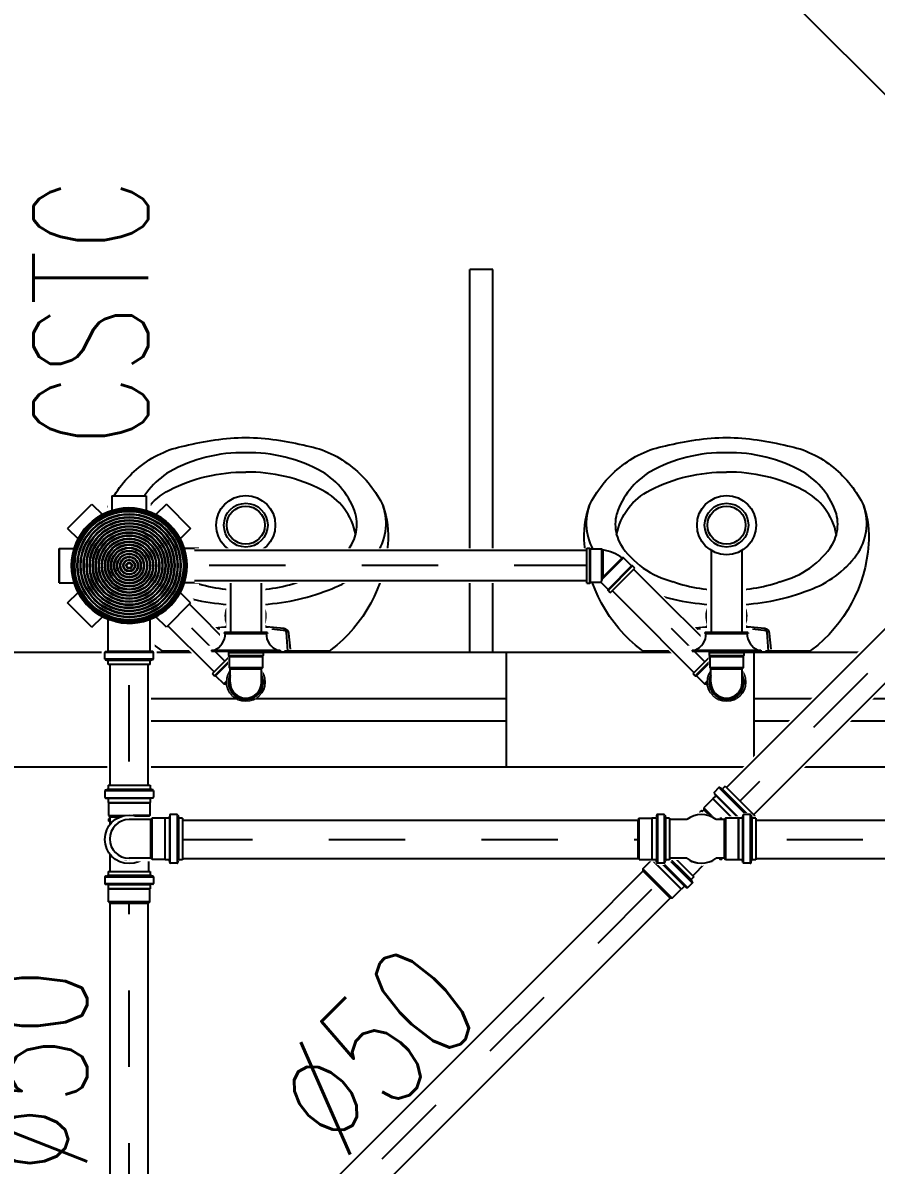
# Model space of a CAD drawing. Header units: inches. Extents: x 542787 to 543192, y 9574025 to 9574373.
# Drawn here: x 543043.06 to 543044.178, y 9574105.033 to 9574106.53 of the extents above; entities that cross this region are included whole.
import ezdxf
from ezdxf.enums import TextEntityAlignment as Align

# ---------------------------------------------------------------- set-up
doc = ezdxf.new("R2010")
doc.units = ezdxf.units.IN
doc.header["$MEASUREMENT"] = 0
doc.linetypes.add('DASHDOT', pattern=[1, 0.5, -0.25, 0, -0.25])
doc.linetypes.add('HIDDEN2', pattern=[4.7625, 3.175, -1.5875])
for name, color, linetype in [('EIXO', 8, 'Continuous'), ('I-ARQ', 8, 'Continuous'), ('I-ESGOTO', 6, 'Continuous'), ('I-NORMO_INST', 4, 'Continuous'), ('TIGRECAD', 6, 'Continuous'), ('TINTERNO', 8, 'Continuous')]:
    doc.layers.add(name, color=color, linetype=linetype)
doc.styles.add('125', font='ROMANS.SHX', dxfattribs={"width": 0.7, "height": 0.25})
doc.styles.add('25', font='ROMANS.SHX', dxfattribs={"width": 0.7, "height": 0.05})

# ---------------------------------------------------------------- blocks, each defined once
blk = doc.blocks.new('*U239')
at = {"color": 2}
blk.add_wipeout([(0.0161, -0.0161), (-0.1247, -0.1569), (-0.1569, -0.1247), (-0.0161, 0.0161)], dxfattribs=at)
for p, q in [((-0.0141, 0.0141), (-0.1549, -0.1267)), ((0.0141, -0.0141), (-0.1267, -0.1549))]:
    blk.add_line(p, q)
at = {"layer": 'EIXO', "linetype": 'DASHDOT', "ltscale": 0.01}
blk.add_line((0, 0), (-0.1408, -0.1408), dxfattribs=at)
blk = doc.blocks.new('*U170')
at = {"color": 2}
blk.add_wipeout([(0, -0.0285), (-4.4131, -0.0285), (-4.4131, 0.0285), (0, 0.0285)], dxfattribs=at)
for p, q in [((0, 0.025), (-4.4131, 0.025)), ((0, -0.025), (-4.4131, -0.025))]:
    blk.add_line(p, q)
at = {"layer": 'EIXO', "linetype": 'DASHDOT', "ltscale": 0.01}
blk.add_line((0, 0), (-4.4131, 0), dxfattribs=at)
blk = doc.blocks.new('*U227')
at = {"color": 2}
blk.add_wipeout([(0.0201, 0.0201), (1.0954, -1.0551), (1.0551, -1.0954), (-0.0201, -0.0201)], dxfattribs=at)
for p, q in [((0.0177, 0.0177), (1.0929, -1.0576)), ((-0.0177, -0.0177), (1.0576, -1.0929))]:
    blk.add_line(p, q)
at = {"layer": 'EIXO', "linetype": 'DASHDOT', "ltscale": 0.01}
blk.add_line((0, 0), (1.0752, -1.0752), dxfattribs=at)
blk = doc.blocks.new('*U104')
at = {"color": 2}
blk.add_wipeout([(-0.0285, 0), (-0.0285, 1.1822), (0.0285, 1.1822), (0.0285, 0)], dxfattribs=at)
for p, q in [((-0.025, 0), (-0.025, 1.1822)), ((0.025, 0), (0.025, 1.1822))]:
    blk.add_line(p, q)
at = {"layer": 'EIXO', "linetype": 'DASHDOT', "ltscale": 0.01}
blk.add_line((0, 0), (0, 1.1822), dxfattribs=at)
blk = doc.blocks.new('*U228')
at = {"color": 2}
blk.add_wipeout([(0.0161, -0.0161), (-0.1038, -0.136), (-0.136, -0.1038), (-0.0161, 0.0161)], dxfattribs=at)
for p, q in [((-0.0141, 0.0141), (-0.134, -0.1057)), ((0.0141, -0.0141), (-0.1057, -0.134))]:
    blk.add_line(p, q)
at = {"layer": 'EIXO', "linetype": 'DASHDOT', "ltscale": 0.01}
blk.add_line((0, 0), (-0.1199, -0.1199), dxfattribs=at)
blk = doc.blocks.new('*U74')
at = {"color": 2}
blk.add_wipeout([(-0.0036, 0.0278), (-0.0036, 0.0295), (0.007, 0.0401), (0.007, 0.0415), (0.0103, 0.0448), (0.0448, 0.0103), (0.0415, 0.007), (0.0401, 0.007), (0.0295, -0.0036), (0.0278, -0.0036), (0.0228, -0.0085), (0.0203, -0.0135), (0.0127, -0.0208), (0.0019, -0.0243), (-0.0059, -0.0237), (-0.0141, -0.0199), (-0.0191, -0.0152), (-0.0228, -0.0086), (-0.0244, -0.0002), (-0.0238, 0.0052), (-0.0203, 0.0135), (-0.0156, 0.0187), (-0.0085, 0.0228)], dxfattribs=at)
for p, q in [((0.0086, 0.0395), (-0.002, 0.0288)), ((0.0115, 0.0437), (0.0086, 0.0409)), ((0.0086, 0.0409), (0.0086, 0.0395)), ((0.0086, 0.0409), (0.0409, 0.0086)), ((0.0115, 0.0437), (0.0437, 0.0115)), ((-0.0077, 0.0215), (-0.002, 0.0272)), ((0.0045, 0.0223), (-0.002, 0.0288)), ((-0.002, 0.0288), (-0.002, 0.0271)), ((-0.002, 0.0271), (0.0025, 0.0227)), ((0.0223, 0.0045), (0.0288, -0.002)), ((0.0271, -0.002), (0.0227, 0.0025)), ((0.0395, 0.0086), (0.0288, -0.002)), ((0.0409, 0.0086), (0.0395, 0.0086)), ((0.0437, 0.0115), (0.0409, 0.0086)), ((0.0215, -0.0077), (0.0272, -0.002)), ((0.0288, -0.002), (0.0271, -0.002))]:
    blk.add_line(p, q)
for radius in [0.0228, 0.02]:
    blk.add_circle((0, 0), radius)
at = {"layer": 'TINTERNO'}
blk.add_line((0.0086, 0.0395), (0.0395, 0.0086), dxfattribs=at)
blk.add_circle((0, 0), 0.0188, dxfattribs=at)
blk = doc.blocks.new('tcr150p')
at = {"layer": 'TINTERNO'}
for p, q in [((-4, -75.4), (-4, -72.5)), ((4, -72.5), (-4, -72.5)), ((4, -75.4), (4, -72.5))]:
    blk.add_line(p, q, dxfattribs=at)
for radius in [71.9, 71.1, 67.9, 67.1, 63.9, 63.1, 59.9, 59.1, 55.9, 55.1, 51.9, 51.1, 47.9, 47.1, 43.9, 43.1, 39.9, 39.1, 35.9, 35.1, 31.9, 31.1, 27.9, 27.1, 23.9, 23.1, 19.9, 19.1, 15.9, 15.1, 11.9, 11.1, 7.9, 7.1, 3.9, 3.1]:
    blk.add_circle((0, 0), radius, dxfattribs=at)
blk.add_arc((0, 0), 75.5, 273.037, 266.963, dxfattribs=at)
blk = doc.blocks.new('*U103')
at = {"color": 1, "style": '25'}
for tag, flags, p in [('MARCA', 1, (0, -0.1877)), ('QUANT.', 3, (0, -0.2718))]:
    blk.add_attdef(tag, text='', height=0.05, dxfattribs=dict(at, flags=flags)).set_placement(p, align=Align.CENTER)
at = {"color": 2}
blk.add_wipeout([(0.0847, 0.0447), (0.0739, 0.0339), (0.0762, 0.0283), (0.0915, 0.0283), (0.0915, -0.0283), (0.0762, -0.0283), (0.0739, -0.0339), (0.0847, -0.0447), (0.0447, -0.0847), (0.0339, -0.0739), (0.0283, -0.0762), (0.0283, -0.0915), (-0.0283, -0.0915), (-0.0283, -0.0762), (-0.0339, -0.0739), (-0.0447, -0.0847), (-0.0847, -0.0447), (-0.0739, -0.0339), (-0.0742, -0.0332), (-0.1093, -0.0332), (-0.1122, -0.0359), (-0.1295, -0.0359), (-0.1295, 0.0361), (-0.1122, 0.0361), (-0.1093, 0.0332), (-0.0742, 0.0332), (-0.0739, 0.0339), (-0.0847, 0.0447), (-0.0447, 0.0847), (-0.0339, 0.0739), (-0.0283, 0.0762), (-0.0283, 0.0915), (0.0283, 0.0915), (0.0283, 0.0762), (0.0339, 0.0739), (0.0447, 0.0847)], dxfattribs=at)
blk.add_wipeout([(0.0847, 0.0447), (0.0739, 0.0339), (0.0762, 0.0283), (0.0915, 0.0283), (0.0915, -0.0283), (0.0762, -0.0283), (0.0739, -0.0339), (0.0847, -0.0447), (0.0447, -0.0847), (0.0339, -0.0739), (0.0283, -0.0762), (0.0283, -0.0915), (-0.0283, -0.0915), (-0.0283, -0.0762), (-0.0339, -0.0739), (-0.0447, -0.0847), (-0.0847, -0.0447), (-0.0739, -0.0339), (-0.0742, -0.0332), (-0.1093, -0.0332), (-0.1122, -0.0359), (-0.1295, -0.0359), (-0.1295, 0.0361), (-0.1122, 0.0361), (-0.1093, 0.0332), (-0.0742, 0.0332), (-0.0739, 0.0339), (-0.0847, 0.0447), (-0.0447, 0.0847), (-0.0339, 0.0739), (-0.0283, 0.0762), (-0.0283, 0.0915), (0.0283, 0.0915), (0.0283, 0.0762), (0.0339, 0.0739), (0.0447, 0.0847)], dxfattribs=at)
for p, q in [((-0.0225, 0.0916), (-0.0225, 0.0722)), ((-0.0225, 0.0916), (0.0225, 0.0916)), ((0.0225, 0.0916), (0.0225, 0.0722)), ((-0.0806, 0.0489), (-0.0488, 0.0807)), ((-0.0488, 0.0807), (-0.0351, 0.067)), ((0.0488, 0.0807), (0.0351, 0.067)), ((0.0488, 0.0807), (0.0806, 0.0489)), ((-0.0806, 0.0489), (-0.0669, 0.0351)), ((0.0806, 0.0489), (0.0669, 0.0351)), ((-0.1234, 0.0312), (-0.1242, 0.0282)), ((-0.1224, 0.0319), (-0.1137, 0.0319)), ((-0.1224, -0.0307), (-0.1224, 0.0309)), ((-0.1137, -0.0307), (-0.1137, 0.0309)), ((-0.1127, 0.031), (-0.1124, 0.0284)), ((-0.1295, -0.0273), (-0.1295, 0.0274)), ((-0.1295, 0.0274), (-0.1251, 0.0274)), ((-0.1114, 0.0274), (-0.0704, 0.0274)), ((0.0915, 0.0226), (0.0721, 0.0226)), ((0.0915, 0.0226), (0.0915, -0.0224)), ((-0.1295, -0.0273), (-0.1251, -0.0273)), ((-0.1234, -0.031), (-0.1242, -0.028)), ((-0.1127, -0.0308), (-0.1124, -0.0282)), ((-0.1114, -0.0273), (-0.0704, -0.0273)), ((0.0915, -0.0224), (0.0721, -0.0224)), ((-0.1224, -0.0317), (-0.1137, -0.0317)), ((-0.0806, -0.0487), (-0.0669, -0.035)), ((0.0806, -0.0487), (0.0669, -0.035)), ((-0.0488, -0.0805), (-0.0806, -0.0487)), ((0.0806, -0.0487), (0.0488, -0.0805)), ((-0.0488, -0.0805), (-0.0351, -0.0668)), ((-0.0225, -0.0914), (-0.0225, -0.072)), ((0.0225, -0.0914), (0.0225, -0.072)), ((0.0488, -0.0805), (0.0351, -0.0668)), ((0.0225, -0.0914), (-0.0225, -0.0914))]:
    blk.add_line(p, q)
at = {"color": 8}
for p, q in [((-0.1244, -0.0273), (-0.1244, 0.0274)), ((-0.1124, -0.0273), (-0.1124, 0.0274))]:
    blk.add_line(p, q, dxfattribs=at)
blk.add_circle((0, 0.0001), 0.0755)
blk.add_circle((0, 0.0001), 0.0735, dxfattribs=at)
for centre, start, end in [((-0.1224, 0.0309), 90, 165), ((-0.1137, 0.0309), 5, 90), ((-0.1251, 0.0284), 270, 345), ((-0.1114, 0.0284), 185, 270), ((-0.1251, -0.0283), 15, 90), ((-0.1114, -0.0283), 90, 175), ((-0.1224, -0.0307), 195, 270), ((-0.1137, -0.0307), 270, 355)]:
    blk.add_arc(centre, 0.001, start, end)
at = {"layer": 'TIGRECAD', "xscale": 0.001000000000382442, "yscale": 0.001000000000382442, "zscale": 0.001000000000382442, "rotation": 253.3081650747468}
blk.add_blockref('tcr150p', (0, 0.0001), dxfattribs=at)
at = {"color": 1, "style": '25', "flags": 1}
blk.add_attdef('DESCRICAO', text='', height=0.05, dxfattribs=at).set_placement((0, -0.1085), align=Align.CENTER)
blk = doc.blocks.new('*U69')
at = {"color": 2}
blk.add_wipeout([(0.0026, 0.0263), (0.0167, 0.0222), (0.0266, 0.0115), (0.0291, -0.0016), (0.0243, -0.0154), (0.0138, -0.0241), (0.0026, -0.0262), (-0.0119, -0.0222), (-0.022, -0.0097), (-0.0237, 0.0006), (-0.0204, 0.0115), (-0.0115, 0.0225)], dxfattribs=at)
blk.add_circle((0.0027, 0), 0.025)
at = {"color": 8, "ltscale": 0.01}
blk.add_circle((0.0027, 0), 0.0233, dxfattribs=at)
for centre, start, end in [((0.0027, 0.0125), 132.0789, 270), ((0.0027, -0.0125), 312.0789, 90)]:
    blk.add_arc(centre, 0.0125, start, end, dxfattribs=at)
blk = doc.blocks.new('*U68')
at = {"color": 2}
blk.add_wipeout([(0.0171, 0.0222), (0.0183, 0.0234), (0.0333, 0.0234), (0.0343, 0.0244), (0.039, 0.0244), (0.039, -0.0244), (0.0343, -0.0244), (0.0333, -0.0234), (0.0183, -0.0234), (0.0171, -0.0222), (0.0101, -0.0222), (0.0049, -0.0239), (-0.0057, -0.0237), (-0.0159, -0.0185), (-0.0209, -0.0126), (-0.024, -0.0041), (-0.0242, 0.0027), (-0.0222, 0.01), (-0.0174, 0.0171), (-0.0132, 0.0205), (-0.0048, 0.0239), (0.0022, 0.0243), (0.0101, 0.0222)], dxfattribs=at)
for p, q in [((0, 0.0206), (0.0178, 0.0206)), ((0.019, 0.0218), (0.0178, 0.0206)), ((0.034, 0.0218), (0.019, 0.0218)), ((0.035, 0.0228), (0.034, 0.0218)), ((0.039, 0.0228), (0.035, 0.0228)), ((0.039, 0.0228), (0.039, -0.0228)), ((0, -0.0206), (0.0178, -0.0206)), ((0.019, -0.0218), (0.0178, -0.0206)), ((0.034, -0.0218), (0.019, -0.0218)), ((0.035, -0.0228), (0.034, -0.0218)), ((0.039, -0.0228), (0.035, -0.0228))]:
    blk.add_line(p, q)
at = {"color": 8}
for p, q in [((0.0178, 0.0206), (0.0178, -0.0206)), ((0.019, -0.0218), (0.019, 0.0218)), ((0.034, 0.0218), (0.034, -0.0218)), ((0.035, 0.0228), (0.035, -0.0228))]:
    blk.add_line(p, q, dxfattribs=at)
blk.add_arc((0, 0), 0.0228, 64.6232, 295.3768, dxfattribs=at)
for radius, start, end in [(0.0218, 70.9009, 289.0991), (0.0206, 90, 270)]:
    blk.add_arc((0, 0), radius, start, end)
blk = doc.blocks.new('*U111')
at = {"color": 8, "linetype": 'Continuous'}
for p, q in [((0.0013, 0.045), (0, 0.045)), ((0, 0.045), (0, -0.045)), ((0.0013, 0.045), (0.0013, -0.045)), ((0.0238, 0.0283), (0.023, 0.0283)), ((0.023, 0.0283), (0.023, -0.0283)), ((0.0246, 0.0275), (0.0246, -0.0275)), ((0.0238, -0.0283), (0.023, -0.0283)), ((0.0013, -0.045), (0, -0.045))]:
    blk.add_line(p, q, dxfattribs=at)
at = {"linetype": 'Continuous'}
for p, q in [((0.1319, 0.02), (0.0246, 0.02)), ((0.1319, -0.02), (0.0246, -0.02))]:
    blk.add_line(p, q, dxfattribs=at)
for radius in [0.0387, 0.025]:
    blk.add_circle((0.165, 0), radius)
at = {"color": 8}
blk.add_circle((0.165, 0), 0.0287, dxfattribs=at)
at = {"linetype": 'Continuous'}
for centre, start, end in [((0.0234, 0.0504), 201.6148, 268.9949), ((0.0234, -0.0504), 91.0051, 158.3852)]:
    blk.add_arc(centre, 0.0238, start, end, dxfattribs=at)
at = {"color": 8, "linetype": 'Continuous'}
for centre, start, end in [((0.0238, 0.0275), 360, 90), ((0.0238, -0.0275), 270, 360)]:
    blk.add_arc(centre, 0.000833, start, end, dxfattribs=at)
at = {"color": 2}
blk.add_wipeout([(0, 0.0507), (0.007, 0.0507), (0.007, 0.0428), (0.0173, 0.034), (0.0304, 0.034), (0.0304, 0.0257), (0.1215, 0.0257), (0.1299, 0.0358), (0.1443, 0.0447), (0.1607, 0.0489), (0.1775, 0.0527), (0.1932, 0.0464), (0.2062, 0.0355), (0.2152, 0.0212), (0.2193, 0.0048), (0.2182, -0.0121), (0.2119, -0.0278), (0.201, -0.0408), (0.1867, -0.0497), (0.1703, -0.0539), (0.1534, -0.0477), (0.1377, -0.0414), (0.1247, -0.0305), (0.1217, -0.0257), (0.0304, -0.0257), (0.0304, -0.034), (0.0173, -0.034), (0.007, -0.0428), (0.007, -0.0507), (0, -0.0507)], dxfattribs=at)
at = {"color": 8, "linetype": 'Continuous'}
for p, q in [((0.0013, 0.045), (0, 0.045)), ((0, 0.045), (0, -0.045)), ((0.0013, 0.045), (0.0013, -0.045)), ((0.0238, 0.0283), (0.023, 0.0283)), ((0.023, 0.0283), (0.023, -0.0283)), ((0.0246, 0.0275), (0.0246, -0.0275)), ((0.0238, -0.0283), (0.023, -0.0283)), ((0.0013, -0.045), (0, -0.045))]:
    blk.add_line(p, q, dxfattribs=at)
at = {"linetype": 'Continuous'}
for p, q in [((0.1319, 0.02), (0.0246, 0.02)), ((0.1319, -0.02), (0.0246, -0.02))]:
    blk.add_line(p, q, dxfattribs=at)
for radius in [0.0387, 0.025]:
    blk.add_circle((0.165, 0), radius)
at = {"color": 8}
blk.add_circle((0.165, 0), 0.0287, dxfattribs=at)
at = {"linetype": 'Continuous'}
for centre, start, end in [((0.0234, 0.0504), 201.6148, 268.9949), ((0.0234, -0.0504), 91.0051, 158.3852)]:
    blk.add_arc(centre, 0.0238, start, end, dxfattribs=at)
at = {"color": 8, "linetype": 'Continuous'}
for centre, start, end in [((0.0238, 0.0275), 360, 90), ((0.0238, -0.0275), 270, 360)]:
    blk.add_arc(centre, 0.000833, start, end, dxfattribs=at)
blk = doc.blocks.new('*U143')
at = {"color": 2}
blk.add_wipeout([(0.01, -0.0588), (0.0095, -0.0548), (0.0105, -0.053), (0.0065, -0.049), (0.0079, -0.0476), (-0.006, -0.0337), (-0.0255, -0.0252), (-0.0354, -0.0044), (-0.0366, -0.0053), (-0.0417, -0.0003), (-0.041, 0.0006), (-0.0429, 0.0006), (-0.0548, 0.0124), (-0.0551, 0.0124), (-0.0582, 0.0156), (-0.0593, 0.0146), (-0.0638, 0.0148), (-0.07, 0.021), (-0.0705, 0.025), (-0.0695, 0.0268), (-0.0719, 0.0292), (-0.03, 0.0711), (-0.0276, 0.0688), (-0.0258, 0.0698), (-0.0218, 0.0693), (-0.0156, 0.0631), (-0.0154, 0.0586), (-0.0163, 0.0575), (-0.0121, 0.0533), (-0.0122, 0.0532), (-0.0013, 0.0422), (-0.0013, 0.0403), (-0.0005, 0.041), (0.0046, 0.0359), (0.0036, 0.0348), (0.0235, 0.0259), (0.0331, 0.0054), (0.047, -0.0085), (0.0484, -0.0071), (0.0524, -0.0111), (0.0542, -0.01), (0.0582, -0.0105), (0.0644, -0.0167), (0.0646, -0.0212), (0.0636, -0.0223), (0.0668, -0.0254), (0.0668, -0.0258), (0.0786, -0.0376), (0.077, -0.0404), (0.0399, -0.0776), (0.0371, -0.0792), (0.0252, -0.0674), (0.0249, -0.0674), (0.0217, -0.0643), (0.0206, -0.0652), (0.0162, -0.065)], dxfattribs=at)
for p, q in [((-0.0702, 0.0308), (-0.0316, 0.0695)), ((-0.0677, 0.0234), (-0.0241, 0.067)), ((-0.0609, 0.0167), (-0.0174, 0.0602)), ((-0.0316, 0.0695), (-0.0285, 0.0664)), ((-0.0246, 0.0678), (-0.0273, 0.0663)), ((-0.0234, 0.0677), (-0.0172, 0.0615)), ((-0.0172, 0.0601), (-0.0189, 0.0581)), ((-0.0541, 0.0147), (-0.0155, 0.0534)), ((-0.0188, 0.0567), (-0.0155, 0.0534)), ((-0.0155, 0.0534), (-0.0155, 0.0532)), ((-0.0155, 0.0532), (-0.0036, 0.0413)), ((-0.0702, 0.0308), (-0.0671, 0.0277)), ((-0.0036, 0.0413), (-0.019, 0.0258)), ((-0.0036, 0.0413), (-0.0036, 0.0387)), ((-0.0036, 0.0387), (0.0037, 0.0314)), ((-0.0018, 0.0369), (-0.0006, 0.0379)), ((-0.0006, 0.0379), (0.0015, 0.0358)), ((0.0005, 0.0346), (0.0015, 0.0358)), ((-0.0685, 0.0239), (-0.067, 0.0265)), ((-0.0684, 0.0227), (-0.0622, 0.0165)), ((-0.0608, 0.0164), (-0.0588, 0.0181)), ((-0.0574, 0.018), (-0.0541, 0.0147)), ((-0.042, 0.0029), (-0.0265, 0.0183)), ((-0.0541, 0.0147), (-0.0538, 0.0147)), ((-0.0538, 0.0147), (-0.042, 0.0029)), ((-0.042, 0.0029), (-0.0394, 0.0029)), ((-0.0394, 0.0029), (-0.0321, -0.0045)), ((-0.0376, 0.001), (-0.0385, -0.0001)), ((0.0309, 0.0043), (0.047, -0.0117)), ((-0.0385, -0.0001), (-0.0365, -0.0022)), ((-0.0353, -0.0012), (-0.0365, -0.0022)), ((0.0097, -0.049), (0.0484, -0.0103)), ((0.0123, -0.0565), (0.0558, -0.0129)), ((0.0484, -0.0103), (0.0515, -0.0134)), ((0.0553, -0.012), (0.0527, -0.0136)), ((0.0565, -0.0122), (0.0627, -0.0184)), ((0.0185, -0.0627), (0.062, -0.0191)), ((0.0628, -0.0197), (0.0611, -0.0217)), ((0.0612, -0.0231), (0.0645, -0.0264)), ((0.0645, -0.0264), (0.0645, -0.0267)), ((0.0763, -0.0386), (0.0645, -0.0267)), ((-0.0049, -0.0316), (0.0112, -0.0476)), ((0.0405, -0.0769), (0.0763, -0.0411)), ((0.0763, -0.0386), (0.0763, -0.0411)), ((0.0097, -0.049), (0.0128, -0.0521)), ((0.0114, -0.056), (0.013, -0.0533)), ((0.0116, -0.0572), (0.0178, -0.0634)), ((0.0192, -0.0634), (0.0212, -0.0617)), ((0.0225, -0.0618), (0.0258, -0.0651)), ((0.0258, -0.0651), (0.0262, -0.0651)), ((0.038, -0.0769), (0.0262, -0.0651)), ((0.038, -0.0769), (0.0405, -0.0769))]:
    blk.add_line(p, q)
at = {"color": 8}
for p, q in [((-0.0666, 0.0272), (-0.028, 0.0659)), ((-0.0581, 0.0187), (-0.0194, 0.0574)), ((-0.0538, 0.0147), (-0.0155, 0.0532)), ((-0.0036, 0.0387), (-0.0132, 0.0291)), ((-0.0394, 0.0029), (-0.0298, 0.0125)), ((0.0112, -0.0476), (0.047, -0.0117)), ((0.0134, -0.0527), (0.052, -0.0139)), ((0.0219, -0.0612), (0.0605, -0.0224)), ((0.0645, -0.0264), (0.0258, -0.0651)), ((0.0262, -0.0651), (0.0645, -0.0267)), ((0.0763, -0.0386), (0.038, -0.0769))]:
    blk.add_line(p, q, dxfattribs=at)
blk.add_lwpolyline([(0.0293, 0.0066), (0.0293, 0.0066, 0.174705)], format="xyb")
for radius in [0.0318, 0.0256]:
    blk.add_circle((-0.0006, -0.0001), radius)
blk.add_circle((-0.0006, -0.0001), 0.0273, dxfattribs=at)
for centre, start, end in [((-0.0278, 0.0671), 225.0485, 300.0485), ((-0.0241, 0.067), 45.0485, 120.0485), ((-0.0179, 0.0608), 320.0485, 45.0485), ((-0.0181, 0.0575), 140.0485, 225.0485), ((-0.0677, 0.0234), 150.0485, 225.0485), ((-0.0679, 0.027), 330.0485, 45.0485), ((-0.0615, 0.0172), 225.0485, 310.0485), ((-0.0582, 0.0173), 45.0485, 130.0485), ((0.0522, -0.0127), 225.0485, 300.0485), ((0.0558, -0.0129), 45.0485, 120.0485), ((0.0619, -0.0224), 140.0485, 225.0485), ((0.062, -0.0191), 320.0485, 45.0485), ((0.0123, -0.0565), 150.0485, 225.0485), ((0.0121, -0.0528), 330.0485, 45.0485), ((0.0185, -0.0627), 225.0485, 310.0485), ((0.0218, -0.0625), 45.0485, 130.0485)]:
    blk.add_arc(centre, 0.001, start, end)
blk = doc.blocks.new('*U144')
at = {"color": 2}
blk.add_wipeout([(0.0484, -0.0342), (0.0452, -0.0317), (0.0447, -0.0297), (0.039, -0.0297), (0.039, -0.0277), (0.0194, -0.0277), (-0.0004, -0.0354), (-0.0222, -0.0277), (-0.0224, -0.0292), (-0.0295, -0.0292), (-0.0296, -0.0282), (-0.031, -0.0295), (-0.0478, -0.0295), (-0.048, -0.0297), (-0.0524, -0.0297), (-0.0526, -0.0312), (-0.0558, -0.0342), (-0.0646, -0.0342), (-0.0678, -0.0317), (-0.0683, -0.0297), (-0.0717, -0.0297), (-0.0717, 0.0296), (-0.0683, 0.0296), (-0.0678, 0.0316), (-0.0646, 0.034), (-0.0558, 0.034), (-0.0526, 0.031), (-0.0524, 0.0296), (-0.0464, 0.0296), (-0.0464, 0.0294), (-0.031, 0.0294), (-0.0296, 0.028), (-0.0295, 0.0291), (-0.0224, 0.0291), (-0.0222, 0.0276), (-0.0019, 0.0353), (0.0194, 0.0276), (0.039, 0.0276), (0.039, 0.0296), (0.0447, 0.0296), (0.0452, 0.0316), (0.0484, 0.034), (0.0572, 0.034), (0.0604, 0.031), (0.0606, 0.0296), (0.065, 0.0296), (0.0653, 0.0293), (0.082, 0.0293), (0.0828, 0.0262), (0.0828, -0.0264), (0.082, -0.0295), (0.0653, -0.0295), (0.065, -0.0297), (0.0606, -0.0297), (0.0604, -0.0312), (0.0572, -0.0342)], dxfattribs=at)
for p, q in [((-0.0656, 0.031), (-0.0664, 0.028)), ((-0.0646, 0.0317), (-0.0558, 0.0317)), ((-0.0646, -0.0309), (-0.0646, 0.0307)), ((-0.0551, -0.0309), (-0.0551, 0.0307)), ((-0.0548, 0.0308), (-0.0546, 0.0282)), ((0.0474, 0.031), (0.0466, 0.028)), ((0.0484, 0.0317), (0.0572, 0.0317)), ((0.0484, -0.0309), (0.0484, 0.0307)), ((0.0572, -0.0309), (0.0572, 0.0307)), ((0.0582, 0.0308), (0.0584, 0.0282)), ((-0.0717, -0.0274), (-0.0717, 0.0273)), ((-0.0717, 0.0273), (-0.0673, 0.0273)), ((-0.0536, 0.0273), (-0.0489, 0.0273)), ((-0.0489, -0.0274), (-0.0489, 0.0273)), ((-0.0489, 0.0273), (-0.0487, 0.0271)), ((-0.0487, 0.0271), (-0.0319, 0.0271)), ((-0.0319, 0.0271), (-0.0319, 0.0052)), ((-0.0319, 0.0271), (-0.0301, 0.0253)), ((-0.0301, 0.0253), (-0.0198, 0.0253)), ((-0.0275, 0.0253), (-0.0274, 0.0268)), ((-0.0274, 0.0268), (-0.0245, 0.0268)), ((-0.0243, 0.0253), (-0.0245, 0.0268)), ((0.0186, 0.0253), (0.0413, 0.0253)), ((0.0413, -0.0274), (0.0413, 0.0273)), ((0.0413, 0.0273), (0.0457, 0.0273)), ((0.0594, 0.0273), (0.0641, 0.0273)), ((0.0641, 0.0273), (0.0643, 0.027)), ((0.0811, 0.027), (0.0643, 0.027)), ((0.0811, 0.027), (0.0828, 0.0253)), ((0.0828, -0.0254), (0.0828, 0.0253)), ((-0.0319, -0.0272), (-0.0319, -0.0054)), ((-0.0717, -0.0274), (-0.0673, -0.0274)), ((-0.0656, -0.0311), (-0.0664, -0.0282)), ((-0.0548, -0.031), (-0.0546, -0.0283)), ((-0.0536, -0.0274), (-0.0489, -0.0274)), ((-0.0489, -0.0274), (-0.0487, -0.0272)), ((-0.0487, -0.0272), (-0.0319, -0.0272)), ((-0.0319, -0.0272), (-0.0301, -0.0254)), ((-0.0301, -0.0254), (-0.0198, -0.0254)), ((-0.0275, -0.0254), (-0.0274, -0.0269)), ((-0.0274, -0.0269), (-0.0245, -0.0269)), ((-0.0243, -0.0254), (-0.0245, -0.0269)), ((0.0186, -0.0254), (0.0413, -0.0254)), ((0.0413, -0.0274), (0.0457, -0.0274)), ((0.0474, -0.0311), (0.0466, -0.0282)), ((0.0582, -0.031), (0.0584, -0.0283)), ((0.0594, -0.0274), (0.0641, -0.0274)), ((0.0641, -0.0274), (0.0643, -0.0272)), ((0.0811, -0.0272), (0.0643, -0.0272)), ((0.0811, -0.0272), (0.0828, -0.0254)), ((-0.0646, -0.0319), (-0.0558, -0.0319)), ((0.0484, -0.0319), (0.0572, -0.0319))]:
    blk.add_line(p, q)
at = {"color": 8}
for p, q in [((-0.0666, -0.0274), (-0.0666, 0.0273)), ((-0.0545, -0.0274), (-0.0545, 0.0273)), ((-0.0487, -0.0272), (-0.0487, 0.0271)), ((-0.0301, 0.0253), (-0.0301, 0.0117)), ((0.0413, -0.0254), (0.0413, 0.0253)), ((0.0464, -0.0274), (0.0464, 0.0273)), ((0.0585, -0.0274), (0.0585, 0.0273)), ((0.0641, 0.0273), (0.0641, -0.0274)), ((0.0643, -0.0272), (0.0643, 0.027)), ((0.0811, 0.027), (0.0811, -0.0272)), ((-0.0301, -0.0254), (-0.0301, -0.0118))]:
    blk.add_line(p, q, dxfattribs=at)
blk.add_lwpolyline([(0.0159, 0.0258), (0.0159, 0.0258, 0.174705)], format="xyb")
for radius in [0.0318, 0.0256]:
    blk.add_circle((-0.0006, -0.0001), radius)
blk.add_circle((-0.0006, -0.0001), 0.0273, dxfattribs=at)
for centre, start, end in [((-0.0646, 0.0307), 90, 165), ((-0.0558, 0.0307), 5, 90), ((0.0484, 0.0307), 90, 165), ((0.0572, 0.0307), 5, 90), ((-0.0673, 0.0283), 270, 345), ((-0.0536, 0.0283), 185, 270), ((0.0457, 0.0283), 270, 345), ((0.0594, 0.0283), 185, 270), ((-0.0673, -0.0284), 15, 90), ((-0.0536, -0.0284), 90, 175), ((0.0457, -0.0284), 15, 90), ((0.0594, -0.0284), 90, 175), ((-0.0646, -0.0309), 195, 270), ((-0.0558, -0.0309), 270, 355), ((0.0484, -0.0309), 195, 270), ((0.0572, -0.0309), 270, 355)]:
    blk.add_arc(centre, 0.001, start, end)
blk = doc.blocks.new('*U145')
at = {"color": 2}
blk.add_wipeout([(-0.0347, -0.0492), (-0.0322, -0.046), (-0.0302, -0.0454), (-0.0302, -0.0398), (-0.0282, -0.0398), (-0.0282, -0.0202), (-0.0359, -0.0003), (-0.0282, 0.0214), (-0.0297, 0.0216), (-0.0297, 0.0287), (-0.0287, 0.0288), (-0.03, 0.0302), (-0.03, 0.047), (-0.0302, 0.0472), (-0.0302, 0.0516), (-0.0317, 0.0518), (-0.0347, 0.0551), (-0.0347, 0.0638), (-0.0322, 0.067), (-0.0302, 0.0676), (-0.0302, 0.0709), (0.0291, 0.0709), (0.0291, 0.0676), (0.0311, 0.067), (0.0335, 0.0638), (0.0335, 0.0551), (0.0305, 0.0518), (0.0291, 0.0516), (0.0291, 0.0457), (0.0289, 0.0457), (0.0289, 0.0302), (0.0275, 0.0288), (0.0286, 0.0287), (0.0286, 0.0216), (0.0271, 0.0214), (0.0348, 0.0011), (0.0271, -0.0202), (0.0271, -0.0398), (0.0291, -0.0398), (0.0291, -0.0454), (0.0311, -0.046), (0.0335, -0.0492), (0.0335, -0.0579), (0.0305, -0.0612), (0.0291, -0.0614), (0.0291, -0.0658), (0.0288, -0.066), (0.0288, -0.0828), (0.0257, -0.0836), (-0.0269, -0.0836), (-0.03, -0.0828), (-0.03, -0.066), (-0.0302, -0.0658), (-0.0302, -0.0614), (-0.0317, -0.0612), (-0.0347, -0.0579)], dxfattribs=at)
for p, q in [((-0.0324, 0.0638), (-0.0324, 0.0551)), ((-0.0316, 0.0648), (-0.0287, 0.0656)), ((-0.0314, 0.0638), (0.0302, 0.0638)), ((-0.0279, 0.0709), (0.0268, 0.0709)), ((-0.0279, 0.0709), (-0.0279, 0.0666)), ((0.0268, 0.0709), (0.0268, 0.0666)), ((0.0305, 0.0648), (0.0275, 0.0656)), ((0.0312, 0.0638), (0.0312, 0.0551)), ((-0.0315, 0.0541), (-0.0289, 0.0538)), ((-0.0314, 0.0543), (0.0302, 0.0543)), ((-0.0279, 0.0528), (-0.0279, 0.0482)), ((-0.0279, 0.0482), (0.0268, 0.0482)), ((-0.0279, 0.0482), (-0.0277, 0.048)), ((-0.0277, 0.048), (-0.0277, 0.0312)), ((0.0268, 0.0482), (0.0266, 0.048)), ((0.0266, 0.048), (0.0266, 0.0312)), ((0.0268, 0.0528), (0.0268, 0.0482)), ((0.0303, 0.0541), (0.0277, 0.0538)), ((-0.0277, 0.0312), (0.0266, 0.0312)), ((-0.0277, 0.0312), (-0.0259, 0.0294)), ((0.0266, 0.0312), (0.0248, 0.0294)), ((-0.0259, 0.0268), (-0.0274, 0.0266)), ((-0.0274, 0.0266), (-0.0274, 0.0237)), ((-0.0259, 0.0236), (-0.0274, 0.0237)), ((-0.0259, 0.0294), (-0.0259, 0.019)), ((0.0248, 0.0294), (0.0248, 0.019)), ((0.0248, 0.0268), (0.0263, 0.0266)), ((0.0248, 0.0236), (0.0263, 0.0237)), ((0.0263, 0.0266), (0.0263, 0.0237)), ((-0.0259, -0.0194), (-0.0259, -0.0421)), ((0.0248, -0.0194), (0.0248, -0.0421)), ((-0.0279, -0.0421), (0.0268, -0.0421)), ((-0.0279, -0.0421), (-0.0279, -0.0464)), ((0.0268, -0.0421), (0.0268, -0.0464)), ((-0.0324, -0.0492), (-0.0324, -0.0579)), ((-0.0316, -0.0482), (-0.0287, -0.0474)), ((-0.0315, -0.0589), (-0.0289, -0.0592)), ((-0.0314, -0.0492), (0.0302, -0.0492)), ((-0.0314, -0.0579), (0.0302, -0.0579)), ((0.0305, -0.0482), (0.0275, -0.0474)), ((0.0303, -0.0589), (0.0277, -0.0592)), ((0.0312, -0.0492), (0.0312, -0.0579)), ((-0.0279, -0.0602), (-0.0279, -0.0648)), ((-0.0279, -0.0648), (-0.0277, -0.0651)), ((-0.0277, -0.0818), (-0.0277, -0.0651)), ((0.0268, -0.0648), (0.0265, -0.0651)), ((0.0265, -0.0818), (0.0265, -0.0651)), ((0.0268, -0.0602), (0.0268, -0.0648)), ((-0.0277, -0.0818), (-0.0259, -0.0836)), ((-0.0259, -0.0836), (0.0248, -0.0836)), ((0.0265, -0.0818), (0.0248, -0.0836))]:
    blk.add_line(p, q)
at = {"color": 8}
for p, q in [((-0.0279, 0.0658), (0.0268, 0.0658)), ((-0.0279, 0.0538), (0.0268, 0.0538)), ((-0.0277, 0.048), (0.0266, 0.048)), ((-0.0259, 0.0294), (0.0248, 0.0294)), ((-0.0259, -0.0421), (0.0248, -0.0421)), ((-0.0279, -0.0472), (0.0268, -0.0472)), ((-0.0279, -0.0592), (0.0268, -0.0592)), ((0.0268, -0.0648), (-0.0279, -0.0648)), ((-0.0277, -0.0651), (0.0265, -0.0651)), ((0.0265, -0.0818), (-0.0277, -0.0818))]:
    blk.add_line(p, q, dxfattribs=at)
for centre, radius, start, end in [((-0.0314, 0.0638), 0.001, 105, 180), ((-0.0289, 0.0666), 0.001, 285, 360), ((0.0278, 0.0666), 0.001, 180, 255), ((0.0302, 0.0638), 0.001, 360, 75), ((-0.0314, 0.0551), 0.001, 180, 265), ((-0.0289, 0.0528), 0.001, 360, 85), ((0.0278, 0.0528), 0.001, 95, 180), ((0.0302, 0.0551), 0.001, 275, 360), ((-0.0006, -0.0002), 0.0318, 142.8607, 217.1393), ((-0.0006, -0.0002), 0.0318, 322.8607, 37.1393), ((-0.0314, -0.0492), 0.001, 105, 180), ((-0.0314, -0.0579), 0.001, 180, 265), ((-0.0289, -0.0602), 0.001, 360, 85), ((-0.0289, -0.0464), 0.001, 285, 360), ((0.0278, -0.0464), 0.001, 180, 255), ((0.0278, -0.0602), 0.001, 95, 180), ((0.0302, -0.0579), 0.001, 275, 360), ((0.0302, -0.0492), 0.001, 360, 75)]:
    blk.add_arc(centre, radius, start, end)
blk = doc.blocks.new('*U187')
at = {"color": 1, "style": '25'}
for tag, flags, p in [('DESCRICAO', 1, (0, -0.1085)), ('MARCA', 1, (0, -0.1877)), ('QUANT.', 3, (0, -0.2718))]:
    blk.add_attdef(tag, text='', height=0.05, dxfattribs=dict(at, flags=flags)).set_placement(p, align=Align.CENTER)
at = {"color": 2}
blk.add_wipeout([(-0.0245, -0.0287), (-0.0413, -0.0294), (-0.0514, -0.034), (-0.0656, -0.034), (-0.0656, -0.0294), (-0.07, -0.0294), (-0.07, 0), (-0.07, 0.0294), (-0.0661, 0.0294), (-0.0661, 0.034), (-0.0519, 0.034), (-0.0417, 0.0292), (-0.0182, 0.0297), (-0.0088, 0.0292), (0.01, 0.0277), (0.0196, 0.0239), (0.0234, 0.0192), (0.0273, 0.0124), (0.0297, 0.006), (0.0291, -0.0054), (0.0264, -0.0148), (0.0214, -0.0211), (0.0129, -0.0258), (0.0036, -0.0287), (-0.0055, -0.0287)], dxfattribs=at)
for p, q in [((-0.0639, 0.0311), (-0.0647, 0.0281)), ((-0.0629, 0.0318), (-0.0542, 0.0318)), ((-0.0629, -0.0308), (-0.0629, 0.0308)), ((-0.0534, -0.0308), (-0.0534, 0.0308)), ((-0.0532, 0.0309), (-0.0529, 0.0283)), ((-0.07, -0.0274), (-0.07, 0.0273)), ((-0.07, 0.0273), (-0.0656, 0.0273)), ((-0.0519, 0.0273), (-0.0473, 0.0273)), ((-0.0473, 0.0273), (-0.0471, 0.0271)), ((-0.0471, 0.0271), (-0.0303, 0.0271)), ((-0.0471, 0.0271), (-0.0471, -0.0272)), ((-0.0303, 0.0271), (-0.0303, -0.0272)), ((-0.0303, 0.0271), (-0.0285, 0.0253)), ((-0.0285, 0.0253), (0, 0.0253)), ((-0.07, -0.0274), (-0.0656, -0.0274)), ((-0.0639, -0.0311), (-0.0647, -0.0281)), ((-0.0532, -0.0309), (-0.0529, -0.0283)), ((-0.0519, -0.0274), (-0.0473, -0.0274)), ((-0.0473, -0.0274), (-0.0471, -0.0272)), ((-0.0471, -0.0272), (-0.0303, -0.0272)), ((-0.0303, -0.0272), (-0.0285, -0.0254)), ((-0.0285, -0.0254), (0, -0.0254)), ((-0.0629, -0.0318), (-0.0542, -0.0318))]:
    blk.add_line(p, q)
at = {"color": 8}
for p, q in [((-0.0649, -0.0274), (-0.0649, 0.0273)), ((-0.0529, -0.0274), (-0.0529, 0.0273)), ((-0.0473, 0.0273), (-0.0473, -0.0274)), ((-0.0285, 0.0253), (-0.0285, -0.0254))]:
    blk.add_line(p, q, dxfattribs=at)
for centre, radius, start, end in [((-0.0629, 0.0308), 0.001, 90, 165), ((-0.0542, 0.0308), 0.001, 5, 90), ((-0.0656, 0.0283), 0.001, 270, 345), ((-0.0519, 0.0283), 0.001, 185, 270), ((0, 0), 0.0254, 270, 90), ((-0.0656, -0.0284), 0.001, 15, 90), ((-0.0519, -0.0284), 0.001, 90, 175), ((-0.0629, -0.0308), 0.001, 195, 270), ((-0.0542, -0.0308), 0.001, 270, 355)]:
    blk.add_arc(centre, radius, start, end)
blk = doc.blocks.new('*U196')
at = {"color": 2}
blk.add_wipeout([(0, -0.0228), (-0.5191, -0.0228), (-0.5191, 0.0228), (0, 0.0228)], dxfattribs=at)
for p, q in [((0, 0.02), (-0.5191, 0.02)), ((0, -0.02), (-0.5191, -0.02))]:
    blk.add_line(p, q)
at = {"layer": 'EIXO', "linetype": 'DASHDOT', "ltscale": 0.01}
blk.add_line((0, 0), (-0.5191, 0), dxfattribs=at)
blk = doc.blocks.new('*U96')
at = {"color": 1, "style": '25'}
for tag, flags, p in [('DESCRICAO', 1, (-0.1561, -0.1085)), ('MARCA', 1, (-0.1561, -0.1877)), ('QUANT.', 3, (-0.1561, -0.2718))]:
    blk.add_attdef(tag, text='', height=0.05, dxfattribs=dict(at, flags=flags)).set_placement(p, align=Align.CENTER)
at = {"color": 2}
blk.add_wipeout([(-0.0272, 0.0234), (-0.0229, 0.0234), (-0.0219, 0.0224), (-0.0091, 0.0224), (0, 0.0315), (0, 0.0329), (0.0031, 0.0359), (0.0364, 0.0026), (0.0334, -0.0005), (0.032, -0.0005), (0.0213, -0.0111), (0.0196, -0.0111), (0.0072, -0.0182), (-0.0056, -0.0215), (-0.0069, -0.0228), (-0.0219, -0.0228), (-0.0229, -0.0238), (-0.0272, -0.0238)], dxfattribs=at)
for p, q in [((0.0008, 0.0311), (-0.0087, 0.0216)), ((0.0036, 0.0354), (0.0008, 0.0326)), ((0.0008, 0.0326), (0.033, 0.0003)), ((0.0008, 0.0326), (0.0008, 0.0311)), ((0.0036, 0.0354), (0.0359, 0.0031)), ((-0.0272, 0.0226), (-0.0232, 0.0226)), ((-0.0272, 0.0226), (-0.0272, -0.023)), ((-0.0232, -0.023), (-0.0232, 0.0226)), ((-0.0232, 0.0226), (-0.0222, 0.0216)), ((-0.0222, 0.0216), (-0.0087, 0.0216)), ((-0.0072, 0.0179), (-0.0087, 0.0216)), ((-0.0072, -0.022), (-0.0072, 0.0179)), ((-0.0072, 0.0179), (0.021, -0.0103)), ((0.0316, 0.0003), (0.021, -0.0103)), ((0.033, 0.0003), (0.0316, 0.0003)), ((0.0359, 0.0031), (0.033, 0.0003)), ((0.021, -0.0103), (0.0193, -0.0103)), ((-0.0272, -0.023), (-0.0232, -0.023)), ((-0.0232, -0.023), (-0.0222, -0.022)), ((-0.0222, -0.022), (-0.0072, -0.022)), ((-0.0072, -0.022), (-0.006, -0.0208))]:
    blk.add_line(p, q)
at = {"color": 8}
for p, q in [((0.0008, 0.0311), (0.0316, 0.0003)), ((-0.0222, -0.022), (-0.0222, 0.0216)), ((-0.006, 0.015), (-0.0072, 0.0179)), ((-0.006, 0.015), (-0.006, -0.0208)), ((0.0193, -0.0103), (-0.006, 0.015))]:
    blk.add_line(p, q, dxfattribs=at)
blk.add_arc((-0.0151, 0.0369), 0.0584, 278.9327, 306.0673)
blk = doc.blocks.new('*U190')
blk.add_line((0, -0.024745), (0, 0))

msp = doc.modelspace()

# ---------------------------------------------------------------- linework, layer by layer
at = {"layer": 'I-ARQ'}
for p, q in [((543043.646, 9574105.7045), (543043.646, 9574106.2064)), ((543043.676, 9574106.2064), (543043.646, 9574106.2064)), ((543043.646, 9574105.7045), (543043.646, 9574106.2064)), ((543043.676, 9574105.7045), (543043.676, 9574106.2064)), ((543043.676, 9574105.7045), (543043.676, 9574106.2064)), ((543044.916, 9574105.7045), (543038.971, 9574105.7045)), ((543044.916, 9574105.5545), (543038.971, 9574105.5545))]:
    msp.add_line(p, q, dxfattribs=at)
at = {"layer": 'I-ARQ', "linetype": 'HIDDEN2'}
for p, q in [((543043.1935, 9574105.5545), (543043.1935, 9574105.7045)), ((543043.6935, 9574105.7045), (543043.6935, 9574105.5545)), ((543044.0185, 9574105.5545), (543044.0185, 9574105.7045)), ((543043.1935, 9574105.6445), (543043.6935, 9574105.6445)), ((543044.0185, 9574105.6445), (543044.5185, 9574105.6445)), ((543043.6935, 9574105.6145), (543043.1935, 9574105.6145)), ((543044.5185, 9574105.6145), (543044.0185, 9574105.6145))]:
    msp.add_line(p, q, dxfattribs=at)
at = {"layer": 'I-ARQ'}
for points in [[(543043.3523, 9574105.9864, -0.054423), (543043.4323, 9574105.9754, -0.129975), (543043.4923, 9574105.9469, -0.115349), (543043.5323, 9574105.8964, -0.10182), (543043.5383, 9574105.8464, -0.216856), (543043.4638, 9574105.7079, -0.186978), (543043.4608, 9574105.7064), (543043.3523, 9574105.7064), (543043.2438, 9574105.7064, -0.186978), (543043.2408, 9574105.7079, -0.216856), (543043.1663, 9574105.8464, -0.10182), (543043.1723, 9574105.8964, -0.115349), (543043.2123, 9574105.9469, -0.129975), (543043.2723, 9574105.9754, -0.054423)], [(543043.9823, 9574105.9864, -0.054423), (543044.0623, 9574105.9754, -0.129975), (543044.1223, 9574105.9469, -0.115349), (543044.1623, 9574105.8964, -0.10182), (543044.1683, 9574105.8464, -0.216856), (543044.0938, 9574105.7079, -0.186978), (543044.0908, 9574105.7064), (543043.9823, 9574105.7064), (543043.8738, 9574105.7064, -0.186978), (543043.8708, 9574105.7079, -0.216856), (543043.7963, 9574105.8464, -0.10182), (543043.8023, 9574105.8964, -0.115349), (543043.8423, 9574105.9469, -0.129975), (543043.9023, 9574105.9754, -0.054423)]]:
    msp.add_lwpolyline(points, format="xyb", close=True, dxfattribs=at)
for points in [[(543043.2083, 9574105.8589, -0.234308), (543043.2523, 9574105.9174, -0.122381), (543043.3523, 9574105.9409)], [(543043.4963, 9574105.8589, 0.234308), (543043.4523, 9574105.9174, 0.122381), (543043.3523, 9574105.9409)], [(543043.8383, 9574105.8589, -0.234308), (543043.8823, 9574105.9174, -0.122381), (543043.9823, 9574105.9409)], [(543044.1263, 9574105.8589, 0.234308), (543044.0823, 9574105.9174, 0.122381), (543043.9823, 9574105.9409)], [(543043.2938, 9574105.7089), (543043.2958, 9574105.7294, -0.358326), (543043.3023, 9574105.7359), (543043.3253, 9574105.7384, 0.447938), (543043.3278, 9574105.7419, -0.216474), (543043.3288, 9574105.7639)], [(543043.4108, 9574105.7089), (543043.4088, 9574105.7294, 0.358326), (543043.4023, 9574105.7359), (543043.3793, 9574105.7384, -0.447938), (543043.3768, 9574105.7419, 0.216474), (543043.3758, 9574105.7639)], [(543043.9238, 9574105.7089), (543043.9258, 9574105.7294, -0.358326), (543043.9323, 9574105.7359), (543043.9553, 9574105.7384, 0.447938), (543043.9578, 9574105.7419, -0.216474), (543043.9588, 9574105.7639)], [(543044.0408, 9574105.7089), (543044.0388, 9574105.7294, 0.358326), (543044.0323, 9574105.7359), (543044.0093, 9574105.7384, -0.447938), (543044.0068, 9574105.7419, 0.216474), (543044.0058, 9574105.7639)], [(543043.3301, 9574105.7423, -0.511016), (543043.3263, 9574105.7364), (543043.3033, 9574105.7339, 0.298443), (543043.2993, 9574105.7309), (543043.2978, 9574105.7064)], [(543043.3745, 9574105.7423, 0.511016), (543043.3783, 9574105.7364), (543043.4013, 9574105.7339, -0.298443), (543043.4053, 9574105.7309), (543043.4068, 9574105.7064)], [(543043.9601, 9574105.7423, -0.511016), (543043.9563, 9574105.7364), (543043.9333, 9574105.7339, 0.298443), (543043.9293, 9574105.7309), (543043.9278, 9574105.7064)], [(543044.0045, 9574105.7423, 0.511016), (543044.0083, 9574105.7364), (543044.0313, 9574105.7339, -0.298443), (543044.0353, 9574105.7309), (543044.0368, 9574105.7064)]]:
    msp.add_lwpolyline(points, format="xyb", dxfattribs=at)
at = {"layer": 'I-ARQ', "linetype": 'DASHDOT'}
for centre in [(543043.3523, 9574105.8474), (543043.9823, 9574105.8474)]:
    msp.add_circle(centre, 0.024, dxfattribs=at)
at = {"layer": 'I-ARQ'}
for centre, radius in [((543043.3353, 9574105.8643), 0.004), ((543043.3523, 9574105.8714), 0.004), ((543043.3692, 9574105.8643), 0.004), ((543043.9653, 9574105.8643), 0.004), ((543043.9823, 9574105.8714), 0.004), ((543043.9992, 9574105.8643), 0.004), ((543043.3283, 9574105.8474), 0.004), ((543043.3523, 9574105.8474), 0.004), ((543043.3763, 9574105.8474), 0.004), ((543043.9583, 9574105.8474), 0.004), ((543043.9823, 9574105.8474), 0.004), ((543044.0063, 9574105.8474), 0.004), ((543043.3353, 9574105.8304), 0.004), ((543043.3692, 9574105.8304), 0.004), ((543043.9653, 9574105.8304), 0.004), ((543043.9992, 9574105.8304), 0.004), ((543043.3523, 9574105.8234), 0.004), ((543043.9823, 9574105.8234), 0.004), ((543043.3523, 9574105.7514), 0.024), ((543043.9823, 9574105.7514), 0.024), ((543043.3523, 9574105.7514), 0.0075), ((543043.9823, 9574105.7514), 0.0075)]:
    msp.add_circle(centre, radius, dxfattribs=at)
for centre, radius, start, end in [((543043.3488, 9574105.7676), 0.1988, 89.0078, 119.0647), ((543043.3557, 9574105.7676), 0.1988, 60.9353, 90.9922), ((543043.9788, 9574105.7676), 0.1988, 89.0078, 119.0647), ((543043.9857, 9574105.7676), 0.1988, 60.9353, 90.9922), ((543043.3049, 9574105.8542), 0.1018, 121.107, 161.5734), ((543043.3997, 9574105.8542), 0.1018, 18.4266, 58.893), ((543043.9349, 9574105.8542), 0.1018, 121.107, 161.5734), ((543044.0297, 9574105.8542), 0.1018, 18.4266, 58.893), ((543043.2387, 9574105.8735), 0.0703, 161.03, 215.8564), ((543043.4658, 9574105.8735), 0.0703, 324.1436, 18.97), ((543043.8687, 9574105.8735), 0.0703, 161.03, 215.8564), ((543044.0958, 9574105.8735), 0.0703, 324.1436, 18.97), ((543043.2608, 9574105.8726), 0.0543, 165.3521, 194.6561), ((543043.4437, 9574105.8726), 0.0543, 345.3439, 14.6479), ((543043.8908, 9574105.8726), 0.0543, 165.3521, 194.6561), ((543044.0737, 9574105.8726), 0.0543, 345.3439, 14.6479), ((543043.2608, 9574105.8726), 0.0543, 194.6561, 208.898), ((543043.4437, 9574105.8726), 0.0543, 331.102, 345.3439), ((543043.8908, 9574105.8726), 0.0543, 194.6561, 208.898), ((543044.0737, 9574105.8726), 0.0543, 331.102, 345.3439), ((543043.2874, 9574105.9104), 0.1313, 216.4573, 250.8365), ((543043.3094, 9574105.9086), 0.1145, 212.9286, 256.3109), ((543043.3952, 9574105.9086), 0.1145, 283.6891, 327.0714), ((543043.4172, 9574105.9104), 0.1313, 289.1635, 323.5427), ((543043.9174, 9574105.9104), 0.1313, 216.4573, 250.8365), ((543043.9394, 9574105.9086), 0.1145, 212.9286, 256.3109), ((543044.0252, 9574105.9086), 0.1145, 283.6891, 327.0714), ((543044.0472, 9574105.9104), 0.1313, 289.1635, 323.5427), ((543043.3471, 9574105.9815), 0.1952, 250.6112, 271.5276), ((543043.3575, 9574105.9815), 0.1952, 268.4724, 289.3888), ((543043.9771, 9574105.9815), 0.1952, 250.6112, 271.5276), ((543043.9875, 9574105.9815), 0.1952, 268.4724, 289.3888), ((543043.3455, 9574106.0429), 0.2758, 248.4661, 267.6857), ((543043.359, 9574106.0429), 0.2758, 272.3143, 291.5339), ((543043.9755, 9574106.0429), 0.2758, 248.4661, 267.6857), ((543043.989, 9574106.0429), 0.2758, 272.3143, 291.5339)]:
    msp.add_arc(centre, radius, start, end, dxfattribs=at)

# ---------------------------------------------------------------- block references
at = {"layer": 'I-ESGOTO', "xscale": -1}
msp.add_blockref('*U170', (543043.2611, 9574105.4597), dxfattribs=at)

# ---------------------------------------------------------------- texts
at = {"layer": 'I-NORMO_INST', "style": '125', "width": 0.7}
for s, p in [('CSTC', (543043.2243, 9574105.9749)), ('%%C50', (543043.1445, 9574105.022))]:
    msp.add_text(s, height=0.15, rotation=90, dxfattribs=at).set_placement(p)

# ---------------------------------------------------------------- next in the draw order: block references
at = {"layer": 'I-ESGOTO', "xscale": -1, "rotation": 180}
msp.add_blockref('*U239', (543043.9807, 9574105.6655), dxfattribs=at)

# ---------------------------------------------------------------- next in the draw order: block references
at = {"layer": 'I-ESGOTO', "xscale": -1}
msp.add_blockref('*U227', (543044.3084, 9574105.8184), dxfattribs=at)

# ---------------------------------------------------------------- next in the draw order: block references
msp.add_blockref('*U104', (543043.1994, 9574104.5618), dxfattribs=at)
at = {"layer": 'I-ESGOTO'}
for name, p, rotation in [('*U74', (543043.9823, 9574105.6655), 90), ('*U143', (543043.9497, 9574105.4591), 270)]:
    msp.add_blockref(name, p, dxfattribs=dict(at, rotation=rotation))

# ---------------------------------------------------------------- next in the draw order: texts
at = {"layer": 'I-NORMO_INST', "style": '125', "width": 0.7}
msp.add_text('%%C50', height=0.15, rotation=45, dxfattribs=at).set_placement((543043.4779, 9574105.0355))

# ---------------------------------------------------------------- next in the draw order: block references
at = {"layer": 'I-ESGOTO', "xscale": -1, "rotation": 180}
msp.add_blockref('*U228', (543043.3523, 9574105.6656), dxfattribs=at)
at = {"layer": 'I-ESGOTO'}
for name, p, rotation in [('*U69', (543043.9823, 9574105.663), 90), ('*U144', (543043.1995, 9574105.4591), 270), ('*U145', (543043.9496, 9574105.4597), 270)]:
    msp.add_blockref(name, p, dxfattribs=dict(at, rotation=rotation))

# ---------------------------------------------------------------- next in the draw order: block references
for name, p, rotation in [('*U103', (543043.1995, 9574105.8184), 90), ('*U74', (543043.3523, 9574105.6655), 90), ('*U68', (543043.9823, 9574105.6655), 90), ('*U187', (543043.1994, 9574105.4603), 180)]:
    msp.add_blockref(name, p, dxfattribs=dict(at, rotation=rotation))

# ---------------------------------------------------------------- next in the draw order: block references
at = {"layer": 'I-ESGOTO', "rotation": 90}
for name, p in [('*U111', (543043.9823, 9574105.7064)), ('*U69', (543043.3523, 9574105.663))]:
    msp.add_blockref(name, p, dxfattribs=at)

# ---------------------------------------------------------------- next in the draw order: block references
msp.add_blockref('*U68', (543043.3523, 9574105.6655), dxfattribs=at)

# ---------------------------------------------------------------- next in the draw order: block references
msp.add_blockref('*U111', (543043.3523, 9574105.7064), dxfattribs=at)

# ---------------------------------------------------------------- next in the draw order: block references
at = {"layer": 'I-ESGOTO', "xscale": -1, "rotation": 180}
msp.add_blockref('*U196', (543043.8042, 9574105.8184), dxfattribs=at)

# ---------------------------------------------------------------- next in the draw order: block references
at = {"layer": 'I-ESGOTO', "rotation": 135}
msp.add_blockref('*U96', (543043.8266, 9574105.8181), dxfattribs=at)

# ---------------------------------------------------------------- next in the draw order: block references
at = {"layer": 'I-NORMO_INST', "xscale": 75, "yscale": 75, "zscale": 75, "rotation": 224.9999999999999}
msp.add_blockref('*U190', (543044.8884, 9574105.7373), dxfattribs=at)

doc.saveas('drawing.dxf')
